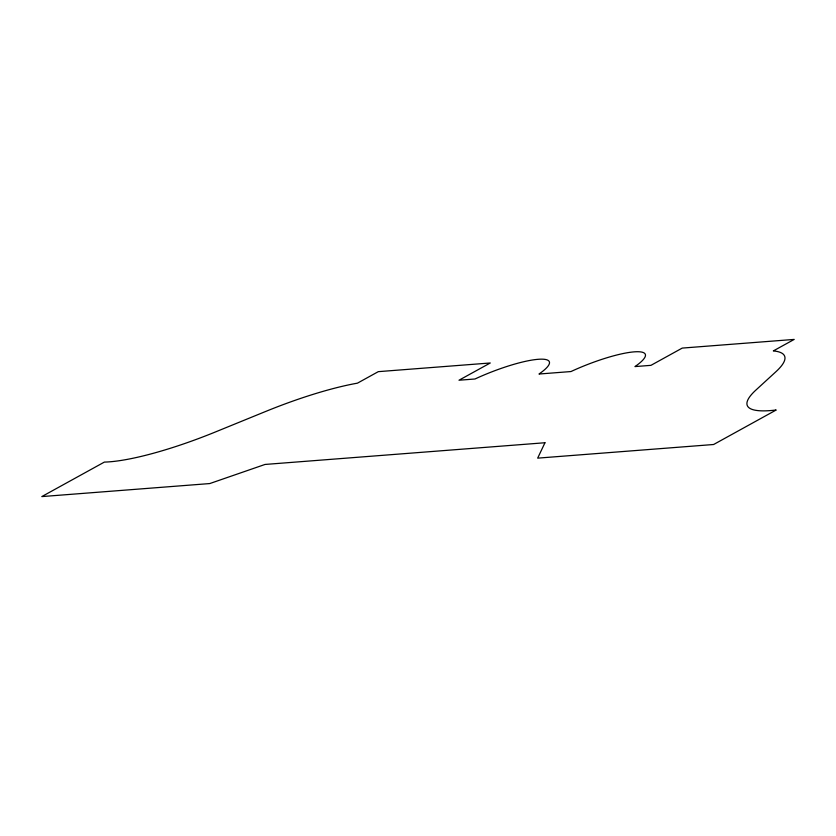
<?xml version="1.0" encoding="UTF-8"?>
<svg xmlns="http://www.w3.org/2000/svg" width="836" height="836" viewBox="0 0 836 836"><rect width="100%" height="100%" fill="white"/><g stroke="black" fill="none" stroke-linecap="round" stroke-linejoin="round"><path stroke-width="1.25" d="M544.957 442.746L537.673 458.138L713.63 444.501L776.195 409.995A121.701 24.265 -21.5 0 1 755.911 390.057L775.85 371.79A123.341 24.589 -21.5 0 0 773.342 350.911L794.2 339.416L682.228 348.089L650.951 365.342L634.952 366.586A58.719 11.704 -21.5 0 0 634.158 351.862A58.719 11.704 -21.5 0 0 570.967 371.55L538.98 374.026A58.719 11.704 -21.5 0 0 538.175 359.302A58.719 11.704 -21.5 0 0 474.994 378.99L458.995 380.223L490.272 362.981L378.3 371.654L357.453 383.16A123.341 24.589 -21.5 0 0 266.036 411.312L215.427 431.961A121.701 24.265 -21.5 0 1 104.364 462.089L41.8 496.584L209.763 483.563L265.033 464.45L544.957 442.746"/></g></svg>
